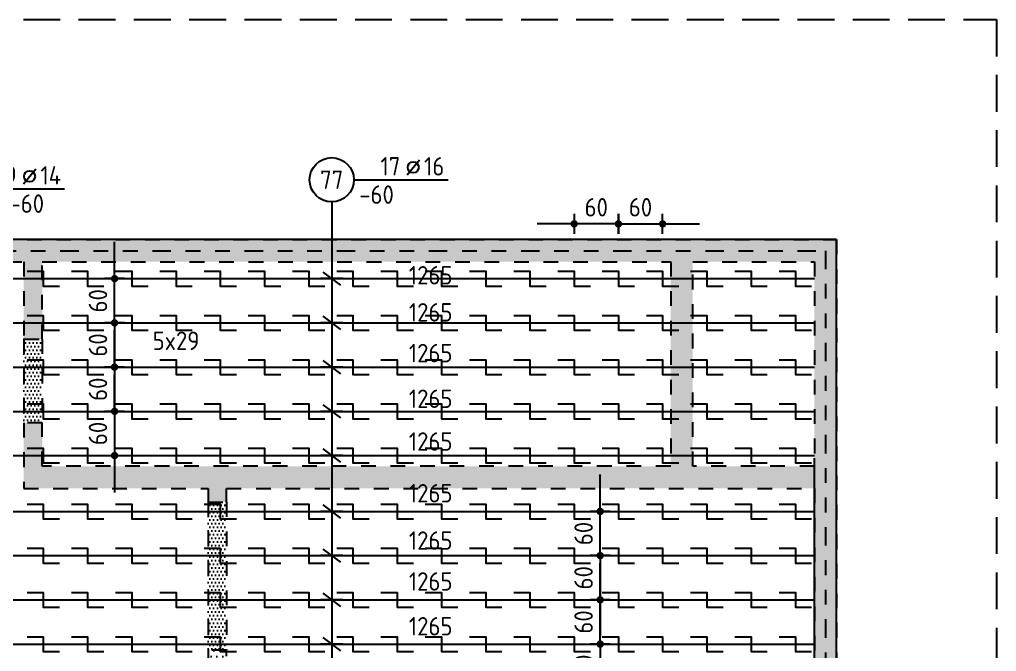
# Model space of a CAD drawing. Extents: x -45 to 98, y -32 to 51.
# Drawn here: x 57.83 to 64.46, y 5.93 to 10.21 of the extents above; entities that cross this region are included whole.
import ezdxf
from ezdxf.enums import TextEntityAlignment as Align

# ---------------------------------------------------------------- set-up
doc = ezdxf.new("R2010")
doc.units = 0
doc.header["$LTSCALE"] = 0.5
for name, pattern in [('AUSGEZOGEN', [1000.01, 1000, 0.01]), ('DIVIDE2', [0.625, 0.25, -0.125, 0, -0.125, 0, -0.125]), ('DOT', [0.175, 0.05, -0.125]), ('STRICHLINIE', [0.75, 0.5, -0.25])]:
    doc.linetypes.add(name, pattern=pattern)
for name, color, linetype in [('2.UG', 7, 'Continuous'), ('AFB', 7, 'Continuous'), ('BETON', 7, 'Continuous'), ('Brüstung 2.UG', 7, 'Continuous'), ('DETAIL', 7, 'Continuous'), ('MASSE', 7, 'Continuous'), ('RND', 7, 'Continuous'), ('SCHRAFF', 7, 'Continuous')]:
    doc.layers.add(name, color=color, linetype=linetype)
doc.layers.add('NOPLOT', color=7, linetype='Continuous', plot=False)
doc.styles.add('txt', font='isocp.shx')
doc.dimstyles.new('DOT_I', dxfattribs={"dimscale": 0.5, "dimtxt": 0.25, "dimasz": 0.25, "dimexe": 0.1, "dimexo": 0.3, "dimgap": 0.1, "dimtad": 1, "dimdec": 3, "dimzin": 3, "dimtxsty": 'txt', "dimblk": 'DOT', "dimblk1": 'DOT', "dimblk2": 'DOT', "dimsah": 1, "dimcen": 0.1, "dimse1": 1, "dimse2": 1, "dimazin": 0, "dimtfac": 1, "dimtdec": 4, "dimtix": 1, "dimtmove": 2, "dimatfit": 3, "dimfxl": 0, "dimtvp": 1, "dimtolj": 1, "dimtzin": 0, "dimarcsym": 0})
pattern_1 = [(0, (42.543227, -10.614945), (0.01984375, 0.0396875), [0, -0.0396875])]
pattern_2 = [(0, (4.462836, 238.246266), (0.0125, 0.025), [0, -0.025])]

# ---------------------------------------------------------------- blocks, each defined once
blk = doc.blocks.new('RND_LEI')
at = {"layer": 'RND', "color": 7, "linetype": 'Continuous'}
blk.add_line((1.022, 0.066), (1.19, 0.27), dxfattribs=at)
for centre, radius in [((0, 0), 0.3), ((1.106, 0.168), 0.075)]:
    blk.add_circle(centre, radius, dxfattribs=at)
at = {"layer": 'RND', "color": 7, "linetype": 'Continuous', "style": 'txt'}
blk.add_attdef('ANZ', text='', height=0.25, dxfattribs=at).set_placement((0.931, 0.057), align=Align.RIGHT)
for tag, p in [('DUM', (1.253, 0.057)), ('ABSTD', (1.674, 0.057)), ('POSTXT', (0.374, -0.327))]:
    blk.add_attdef(tag, p, '', height=0.25, dxfattribs=at)
blk.add_attdef('POSL', text='', height=0.25, dxfattribs=at).set_placement((0, 0), align=Align.MIDDLE)
blk = doc.blocks.new('lei_gre')
at = {"layer": 'RND', "color": 7, "linetype": 'Continuous'}
for p, q in [((0, 0.15), (0, -0.15)), ((-0.09, -0.12), (0.09, 0.12))]:
    blk.add_line(p, q, dxfattribs=at)
blk = doc.blocks.new('DOT')
at = {"layer": 'MASSE', "color": 7, "linetype": 'Continuous'}
for p, q in [((0, 0.54), (0, -0.54)), ((0, 0), (-1, 0))]:
    blk.add_line(p, q, dxfattribs=at)
at = {"layer": 'MASSE', "color": 7, "linetype": 'Continuous', "const_width": 0.2}
blk.add_lwpolyline([(-0.1, 0, 1), (0.1, 0, 1)], format="xyb", close=True, dxfattribs=at)
blk = doc.blocks.new('*D66')
at = {"layer": 'Defpoints', "color": 0, "linetype": 'AUSGEZOGEN', "transparency": 16777216}
for p in [(58.4783, 8.457), (58.4783, 8.457), (58.4783, 8.157)]:
    blk.add_point(p, dxfattribs=at)
at = {"layer": 'MASSE', "color": 0, "linetype": 'AUSGEZOGEN', "lineweight": -2, "transparency": 16777216}
for p, q in [((58.4783, 8.582), (58.4783, 8.707)), ((58.4783, 8.157), (58.4783, 8.457)), ((58.4783, 8.032), (58.4783, 7.907))]:
    blk.add_line(p, q, dxfattribs=at)
at = {"layer": 'MASSE', "color": 0, "linetype": 'AUSGEZOGEN', "lineweight": -2, "transparency": 16777216, "xscale": 0.125, "yscale": 0.125, "zscale": 0.125}
for p, rotation in [((58.4783, 8.457), 270), ((58.4783, 8.157), 90)]:
    blk.add_blockref('DOT', p, dxfattribs=dict(at, rotation=rotation))
at = {"layer": 'MASSE', "color": 0, "linetype": 'AUSGEZOGEN', "transparency": 16777216, "insert": (58.3658, 8.307), "char_height": 0.125, "attachment_point": 5, "rotation": 90, "style": 'txt'}
blk.add_mtext('\\A1;60', dxfattribs=at)
blk = doc.blocks.new('*D67')
at = {"layer": 'Defpoints', "color": 0, "linetype": 'AUSGEZOGEN', "transparency": 16777216}
for p in [(58.4783, 8.157), (58.4783, 7.857), (58.4783, 7.857)]:
    blk.add_point(p, dxfattribs=at)
at = {"layer": 'MASSE', "color": 0, "linetype": 'AUSGEZOGEN', "lineweight": -2, "transparency": 16777216}
for p, q in [((58.4783, 8.282), (58.4783, 8.407)), ((58.4783, 8.157), (58.4783, 7.857)), ((58.4783, 7.732), (58.4783, 7.607))]:
    blk.add_line(p, q, dxfattribs=at)
at = {"layer": 'MASSE', "color": 0, "linetype": 'AUSGEZOGEN', "lineweight": -2, "transparency": 16777216, "xscale": 0.125, "yscale": 0.125, "zscale": 0.125}
for p, rotation in [((58.4783, 8.157), 270), ((58.4783, 7.857), 90)]:
    blk.add_blockref('DOT', p, dxfattribs=dict(at, rotation=rotation))
at = {"layer": 'MASSE', "color": 0, "linetype": 'AUSGEZOGEN', "transparency": 16777216, "insert": (58.3658, 8.007), "char_height": 0.125, "attachment_point": 5, "rotation": 90, "style": 'txt'}
blk.add_mtext('\\A1;60', dxfattribs=at)
blk = doc.blocks.new('*D68')
at = {"layer": 'Defpoints', "color": 0, "linetype": 'AUSGEZOGEN', "transparency": 16777216}
for p in [(58.4783, 7.857), (58.4783, 7.557), (58.4783, 7.557)]:
    blk.add_point(p, dxfattribs=at)
at = {"layer": 'MASSE', "color": 0, "linetype": 'AUSGEZOGEN', "lineweight": -2, "transparency": 16777216}
for p, q in [((58.4783, 7.982), (58.4783, 8.107)), ((58.4783, 7.857), (58.4783, 7.557)), ((58.4783, 7.432), (58.4783, 7.307))]:
    blk.add_line(p, q, dxfattribs=at)
at = {"layer": 'MASSE', "color": 0, "linetype": 'AUSGEZOGEN', "lineweight": -2, "transparency": 16777216, "xscale": 0.125, "yscale": 0.125, "zscale": 0.125}
for p, rotation in [((58.4783, 7.857), 270), ((58.4783, 7.557), 90)]:
    blk.add_blockref('DOT', p, dxfattribs=dict(at, rotation=rotation))
at = {"layer": 'MASSE', "color": 0, "linetype": 'AUSGEZOGEN', "transparency": 16777216, "insert": (58.3658, 7.707), "char_height": 0.125, "attachment_point": 5, "rotation": 90, "style": 'txt'}
blk.add_mtext('\\A1;60', dxfattribs=at)
blk = doc.blocks.new('*D69')
at = {"layer": 'Defpoints', "color": 0, "linetype": 'AUSGEZOGEN', "transparency": 16777216}
for p in [(58.4783, 7.557), (58.4783, 7.257), (58.4783, 7.257)]:
    blk.add_point(p, dxfattribs=at)
at = {"layer": 'MASSE', "color": 0, "linetype": 'AUSGEZOGEN', "lineweight": -2, "transparency": 16777216}
for p, q in [((58.4783, 7.682), (58.4783, 7.807)), ((58.4783, 7.557), (58.4783, 7.257)), ((58.4783, 7.132), (58.4783, 7.007))]:
    blk.add_line(p, q, dxfattribs=at)
at = {"layer": 'MASSE', "color": 0, "linetype": 'AUSGEZOGEN', "lineweight": -2, "transparency": 16777216, "xscale": 0.125, "yscale": 0.125, "zscale": 0.125}
for p, rotation in [((58.4783, 7.557), 270), ((58.4783, 7.257), 90)]:
    blk.add_blockref('DOT', p, dxfattribs=dict(at, rotation=rotation))
at = {"layer": 'MASSE', "color": 0, "linetype": 'AUSGEZOGEN', "transparency": 16777216, "insert": (58.3658, 7.407), "char_height": 0.125, "attachment_point": 5, "rotation": 90, "style": 'txt'}
blk.add_mtext('\\A1;60', dxfattribs=at)
blk = doc.blocks.new('*D70')
at = {"layer": 'Defpoints', "color": 0, "linetype": 'AUSGEZOGEN', "transparency": 16777216}
for p in [(61.7717, 6.8783), (61.7717, 6.8783), (61.7717, 6.5783)]:
    blk.add_point(p, dxfattribs=at)
at = {"layer": 'MASSE', "color": 0, "linetype": 'AUSGEZOGEN', "lineweight": -2, "transparency": 16777216}
for p, q in [((61.7717, 7.0033), (61.7717, 7.1283)), ((61.7717, 6.5783), (61.7717, 6.8783)), ((61.7717, 6.4533), (61.7717, 6.3283))]:
    blk.add_line(p, q, dxfattribs=at)
at = {"layer": 'MASSE', "color": 0, "linetype": 'AUSGEZOGEN', "lineweight": -2, "transparency": 16777216, "xscale": 0.125, "yscale": 0.125, "zscale": 0.125}
for p, rotation in [((61.7717, 6.8783), 270), ((61.7717, 6.5783), 90)]:
    blk.add_blockref('DOT', p, dxfattribs=dict(at, rotation=rotation))
at = {"layer": 'MASSE', "color": 0, "linetype": 'AUSGEZOGEN', "transparency": 16777216, "insert": (61.6592, 6.7283), "char_height": 0.125, "attachment_point": 5, "rotation": 90, "style": 'txt'}
blk.add_mtext('\\A1;60', dxfattribs=at)
blk = doc.blocks.new('*D71')
at = {"layer": 'Defpoints', "color": 0, "linetype": 'AUSGEZOGEN', "transparency": 16777216}
for p in [(61.7717, 6.5783), (61.7717, 6.2783), (61.7717, 6.2783)]:
    blk.add_point(p, dxfattribs=at)
at = {"layer": 'MASSE', "color": 0, "linetype": 'AUSGEZOGEN', "lineweight": -2, "transparency": 16777216}
for p, q in [((61.7717, 6.7033), (61.7717, 6.8283)), ((61.7717, 6.5783), (61.7717, 6.2783)), ((61.7717, 6.1533), (61.7717, 6.0283))]:
    blk.add_line(p, q, dxfattribs=at)
at = {"layer": 'MASSE', "color": 0, "linetype": 'AUSGEZOGEN', "lineweight": -2, "transparency": 16777216, "xscale": 0.125, "yscale": 0.125, "zscale": 0.125}
for p, rotation in [((61.7717, 6.5783), 270), ((61.7717, 6.2783), 90)]:
    blk.add_blockref('DOT', p, dxfattribs=dict(at, rotation=rotation))
at = {"layer": 'MASSE', "color": 0, "linetype": 'AUSGEZOGEN', "transparency": 16777216, "insert": (61.6592, 6.4283), "char_height": 0.125, "attachment_point": 5, "rotation": 90, "style": 'txt'}
blk.add_mtext('\\A1;60', dxfattribs=at)
blk = doc.blocks.new('*D72')
at = {"layer": 'Defpoints', "color": 0, "linetype": 'AUSGEZOGEN', "transparency": 16777216}
for p in [(61.7717, 6.2783), (61.7717, 6.2783), (61.7717, 5.9783)]:
    blk.add_point(p, dxfattribs=at)
at = {"layer": 'MASSE', "color": 0, "linetype": 'AUSGEZOGEN', "lineweight": -2, "transparency": 16777216}
for p, q in [((61.7717, 6.4033), (61.7717, 6.5283)), ((61.7717, 5.9783), (61.7717, 6.2783)), ((61.7717, 5.8533), (61.7717, 5.7283))]:
    blk.add_line(p, q, dxfattribs=at)
at = {"layer": 'MASSE', "color": 0, "linetype": 'AUSGEZOGEN', "lineweight": -2, "transparency": 16777216, "xscale": 0.125, "yscale": 0.125, "zscale": 0.125}
for p, rotation in [((61.7717, 6.2783), 270), ((61.7717, 5.9783), 90)]:
    blk.add_blockref('DOT', p, dxfattribs=dict(at, rotation=rotation))
at = {"layer": 'MASSE', "color": 0, "linetype": 'AUSGEZOGEN', "transparency": 16777216, "insert": (61.6592, 6.1283), "char_height": 0.125, "attachment_point": 5, "rotation": 90, "style": 'txt'}
blk.add_mtext('\\A1;60', dxfattribs=at)
blk = doc.blocks.new('*D73')
at = {"layer": 'Defpoints', "color": 0, "linetype": 'AUSGEZOGEN', "transparency": 16777216}
for p in [(61.7717, 5.9783), (61.7717, 5.6783), (61.7717, 5.6783)]:
    blk.add_point(p, dxfattribs=at)
at = {"layer": 'MASSE', "color": 0, "linetype": 'AUSGEZOGEN', "lineweight": -2, "transparency": 16777216}
for p, q in [((61.7717, 6.1033), (61.7717, 6.2283)), ((61.7717, 5.9783), (61.7717, 5.6783)), ((61.7717, 5.5533), (61.7717, 5.4283))]:
    blk.add_line(p, q, dxfattribs=at)
at = {"layer": 'MASSE', "color": 0, "linetype": 'AUSGEZOGEN', "lineweight": -2, "transparency": 16777216, "xscale": 0.125, "yscale": 0.125, "zscale": 0.125}
for p, rotation in [((61.7717, 5.9783), 270), ((61.7717, 5.6783), 90)]:
    blk.add_blockref('DOT', p, dxfattribs=dict(at, rotation=rotation))
at = {"layer": 'MASSE', "color": 0, "linetype": 'AUSGEZOGEN', "transparency": 16777216, "insert": (61.6592, 5.8283), "char_height": 0.125, "attachment_point": 5, "rotation": 90, "style": 'txt'}
blk.add_mtext('\\A1;60', dxfattribs=at)
blk = doc.blocks.new('*D96')
at = {"layer": 'Defpoints', "color": 0, "linetype": 'AUSGEZOGEN', "transparency": 16777216}
for p in [(61.5952, 8.8286), (61.5952, 8.8286), (61.8952, 8.8286)]:
    blk.add_point(p, dxfattribs=at)
at = {"layer": 'MASSE', "color": 0, "linetype": 'AUSGEZOGEN', "lineweight": -2, "transparency": 16777216}
for p, q in [((61.4702, 8.8286), (61.3452, 8.8286)), ((61.8952, 8.8286), (61.5952, 8.8286)), ((62.0202, 8.8286), (62.1452, 8.8286))]:
    blk.add_line(p, q, dxfattribs=at)
at = {"layer": 'MASSE', "color": 0, "linetype": 'AUSGEZOGEN', "lineweight": -2, "transparency": 16777216, "xscale": 0.125, "yscale": 0.125, "zscale": 0.125}
blk.add_blockref('DOT', (61.5952, 8.8286), dxfattribs=at)
at = {"layer": 'MASSE', "color": 0, "linetype": 'AUSGEZOGEN', "lineweight": -2, "transparency": 16777216, "xscale": 0.125, "yscale": 0.125, "zscale": 0.125, "rotation": 180}
blk.add_blockref('DOT', (61.8952, 8.8286), dxfattribs=at)
at = {"layer": 'MASSE', "color": 0, "linetype": 'AUSGEZOGEN', "transparency": 16777216, "insert": (61.7452, 8.9411), "char_height": 0.125, "attachment_point": 5, "style": 'txt'}
blk.add_mtext('\\A1;60', dxfattribs=at)
blk = doc.blocks.new('*D97')
at = {"layer": 'Defpoints', "color": 0, "linetype": 'AUSGEZOGEN', "transparency": 16777216}
for p in [(61.8952, 8.8286), (62.1952, 8.8286), (62.1952, 8.8286)]:
    blk.add_point(p, dxfattribs=at)
at = {"layer": 'MASSE', "color": 0, "linetype": 'AUSGEZOGEN', "lineweight": -2, "transparency": 16777216}
for p, q in [((61.7702, 8.8286), (61.6452, 8.8286)), ((61.8952, 8.8286), (62.1952, 8.8286)), ((62.3202, 8.8286), (62.4452, 8.8286))]:
    blk.add_line(p, q, dxfattribs=at)
at = {"layer": 'MASSE', "color": 0, "linetype": 'AUSGEZOGEN', "lineweight": -2, "transparency": 16777216, "xscale": 0.125, "yscale": 0.125, "zscale": 0.125}
blk.add_blockref('DOT', (61.8952, 8.8286), dxfattribs=at)
at = {"layer": 'MASSE', "color": 0, "linetype": 'AUSGEZOGEN', "lineweight": -2, "transparency": 16777216, "xscale": 0.125, "yscale": 0.125, "zscale": 0.125, "rotation": 180}
blk.add_blockref('DOT', (62.1952, 8.8286), dxfattribs=at)
at = {"layer": 'MASSE', "color": 0, "linetype": 'AUSGEZOGEN', "transparency": 16777216, "insert": (62.0452, 8.9411), "char_height": 0.125, "attachment_point": 5, "style": 'txt'}
blk.add_mtext('\\A1;60', dxfattribs=at)

msp = doc.modelspace()

# ---------------------------------------------------------------- hatches: boundary and pattern name
at = {"layer": 'Brüstung 2.UG', "linetype": 'DOT'}
h = msp.add_hatch(dxfattribs=at)
h.set_pattern_fill('DOTS', color=102, scale=0.4, double=1)
h.set_pattern_definition(pattern_2)
h.paths.add_polyline_path([(57.8625, 7.4793), (57.9875, 7.4793), (57.9875, 8.0468), (57.8625, 8.0468)])
h = msp.add_hatch(dxfattribs=at)
h.set_pattern_fill('DOTS', color=102, scale=0.4, double=1)
h.set_pattern_definition(pattern_2)
h.paths.add_polyline_path([(59.2375, 6.9418), (59.1125, 6.9418), (59.1125, 5.9368), (59.2375, 5.9368)])
at = {"layer": 'SCHRAFF', "linetype": 'AUSGEZOGEN'}
h = msp.add_hatch(dxfattribs=at)
h.set_pattern_fill('DOTS', scale=0.025, double=1)
h.set_pattern_definition(pattern_1)
h.paths.add_polyline_path([(62.4, 7.1843), (62.4, 8.5718), (63.225, 8.5718), (63.225, 7.1843)], flags=16)
h.paths.add_polyline_path([(45.375, 1.8745), (45.525, 1.8745), (45.525, 2.6718), (47.2375, 2.6718), (47.2375, 1.8745), (47.3625, 1.8745), (47.3625, 3.1593), (47.2375, 3.1593), (47.2375, 2.8218), (45.525, 2.8218), (45.525, 6.5643), (47.2375, 6.5643), (47.2375, 6.0268), (47.3625, 6.0268), (47.3625, 7.0343), (47.695, 7.0343), (47.695, 7.1843), (47.13, 7.1843), (47.13, 7.8643), (50.865, 7.8643), (50.865, 7.1843), (50.765, 7.1843), (50.765, 7.0343), (52.075, 7.0343), (52.075, 5.5343), (52.2, 5.5343), (52.2, 7.0343), (55.35, 7.0343), (55.35, 5.5393), (55.475, 5.5393), (55.475, 7.0343), (56.75, 7.0343), (56.75, 7.8943), (56.625, 7.8943), (56.625, 7.1843), (54.435, 7.1843), (54.435, 8.5718), (56.625, 8.5718), (56.625, 8.4618), (56.75, 8.4618), (56.75, 8.5718), (57.8625, 8.5718), (57.8625, 8.0468), (57.9875, 8.0468), (57.9875, 8.5718), (62.25, 8.5718), (62.25, 7.1843), (57.9875, 7.1843), (57.9875, 7.4793), (57.8625, 7.4793), (57.8625, 7.0343), (59.1125, 7.0343), (59.1125, 6.9418), (59.2375, 6.9418), (59.2375, 7.0343), (63.225, 7.0343), (63.225, 2.8218), (59.2375, 2.8218), (59.2375, 5.3968), (59.1125, 5.3968), (59.1125, 2.8218), (57.9875, 2.8218), (57.9875, 3.0468), (57.8625, 3.0468), (57.8625, 1.8745), (57.9875, 1.8745), (57.9875, 2.6718), (61.6125, 2.6718), (61.6125, 1.8745), (61.7375, 1.8745), (61.7375, 2.6718), (62.8625, 2.6718), (62.8625, 1.8745), (62.9875, 1.8745), (62.9875, 2.6718), (63.9699, 2.6718), (63.9699, 2.8218), (63.375, 2.8218), (63.375, 8.7218), (54.285, 8.7218), (54.285, 7.1843), (51.015, 7.1843), (51.015, 8.0143), (46.98, 8.0143), (46.98, 6.7143), (45.375, 6.7143)])
h = msp.add_hatch(dxfattribs=at)
h.set_pattern_fill('DOTS', scale=0.025, double=1)
h.set_pattern_definition(pattern_1)
h.paths.add_polyline_path([(59.2375, 5.9368), (59.1125, 5.9368), (59.1125, 5.8468), (57.8625, 5.8468), (57.8625, 3.6143), (57.9875, 3.6143), (57.9875, 5.7218), (59.1125, 5.7218), (59.1125, 5.4968), (59.2375, 5.4968)])

# ---------------------------------------------------------------- linework, layer by layer
at = {"layer": '2.UG', "color": 7, "linetype": 'DOT'}
for p, q in [((56.75, 8.5718), (57.8625, 8.5718)), ((57.8625, 8.5718), (57.8625, 8.0468)), ((57.9875, 8.5718), (62.25, 8.5718)), ((57.9875, 8.0468), (57.9875, 8.5718)), ((62.25, 8.5718), (62.25, 7.1843)), ((57.8625, 8.0468), (57.9875, 8.0468)), ((57.8625, 7.4793), (57.8625, 7.0343)), ((57.9875, 7.4793), (57.8625, 7.4793)), ((57.9875, 7.1843), (57.9875, 7.4793)), ((62.25, 7.1843), (57.9875, 7.1843)), ((57.8625, 7.0343), (59.1125, 7.0343)), ((59.1125, 7.0343), (59.1125, 6.9418)), ((59.2375, 7.0343), (63.225, 7.0343)), ((59.2375, 6.9418), (59.2375, 7.0343)), ((63.225, 7.0343), (63.225, 2.8218)), ((59.1125, 6.9418), (59.2375, 6.9418)), ((59.1125, 5.9368), (59.1125, 5.8468)), ((59.2375, 5.9368), (59.1125, 5.9368)), ((59.2375, 5.4968), (59.2375, 5.9368))]:
    msp.add_line(p, q, dxfattribs=at)
msp.add_lwpolyline([(46.98, 6.7143), (46.98, 6.7143), (46.98, 8.0143), (51.015, 8.0143), (51.015, 7.1843), (54.285, 7.1843), (54.285, 8.7218), (63.375, 8.7218), (63.375, 2.8218), (63.9699, 2.8218)], dxfattribs=at)
msp.add_lwpolyline([(62.4, 8.5718), (63.225, 8.5718), (63.225, 7.1843), (62.4, 7.1843)], close=True, dxfattribs=at)
at = {"layer": 'AFB', "color": 1, "linetype": 'DIVIDE2'}
for p, q in [((54.36, 8.6468), (63.3, 8.6468)), ((63.3, 8.6468), (63.3, 2.8968))]:
    msp.add_line(p, q, dxfattribs=at)
at = {"layer": 'BETON', "color": 6, "linetype": 'AUSGEZOGEN'}
for p, q in [((63.375, 8.7218), (54.285, 8.7218)), ((63.375, 2.8218), (63.375, 8.7218))]:
    msp.add_line(p, q, dxfattribs=at)
at = {"layer": 'Brüstung 2.UG', "color": 102, "linetype": 'DOT'}
for p, q in [((57.8625, 8.0468), (57.8625, 7.4793)), ((57.9875, 8.0468), (57.9875, 7.4793)), ((59.1125, 6.9418), (59.1125, 5.9368)), ((59.2375, 6.9418), (59.2375, 5.9368))]:
    msp.add_line(p, q, dxfattribs=at)
at = {"layer": 'DETAIL', "color": 102, "linetype": 'STRICHLINIE'}
msp.add_lwpolyline([(44.7348, 1.3845), (44.7348, 10.2147), (64.4592, 10.2147), (64.4592, 1.3845)], close=True, dxfattribs=at)
at = {"layer": 'NOPLOT', "color": 191, "linetype": 'AUSGEZOGEN'}
msp.add_line((63.225, 2.9783), (63.225, 7.2392), dxfattribs=at)
at = {"layer": 'RND', "color": 7, "linetype": 'AUSGEZOGEN'}
for p, q in [((60.1007, 9.1281), (60.7407, 9.1281)), ((57.4988, 9.0669), (58.1388, 9.0669))]:
    msp.add_line(p, q, dxfattribs=at)
at = {"layer": 'RND', "color": 102, "linetype": 'AUSGEZOGEN'}
msp.add_line((59.9507, 8.9781), (59.9507, 2.9127), dxfattribs=at)
at = {"layer": 'RND', "color": 1, "linetype": 'AUSGEZOGEN'}
for points in [[(57.8852, 8.507), (57.9952, 8.507), (57.9952, 8.407), (58.1052, 8.407)], [(58.1852, 8.507), (58.2952, 8.507), (58.2952, 8.407), (58.4052, 8.407)], [(58.4852, 8.507), (58.5952, 8.507), (58.5952, 8.407), (58.7052, 8.407)], [(58.7852, 8.507), (58.8952, 8.507), (58.8952, 8.407), (59.0052, 8.407)], [(59.0852, 8.507), (59.1952, 8.507), (59.1952, 8.407), (59.3052, 8.407)], [(59.3852, 8.507), (59.4952, 8.507), (59.4952, 8.407), (59.6052, 8.407)], [(59.6852, 8.507), (59.7952, 8.507), (59.7952, 8.407), (59.9052, 8.407)], [(59.9852, 8.507), (60.0952, 8.507), (60.0952, 8.407), (60.2052, 8.407)], [(60.2852, 8.507), (60.3952, 8.507), (60.3952, 8.407), (60.5052, 8.407)], [(60.5852, 8.507), (60.6952, 8.507), (60.6952, 8.407), (60.8052, 8.407)], [(60.8852, 8.507), (60.9952, 8.507), (60.9952, 8.407), (61.1052, 8.407)], [(61.1852, 8.507), (61.2952, 8.507), (61.2952, 8.407), (61.4052, 8.407)], [(61.4852, 8.507), (61.5952, 8.507), (61.5952, 8.407), (61.7052, 8.407)], [(61.7852, 8.507), (61.8952, 8.507), (61.8952, 8.407), (62.0052, 8.407)], [(62.0852, 8.507), (62.1952, 8.507), (62.1952, 8.407), (62.3052, 8.407)], [(62.3852, 8.507), (62.4952, 8.507), (62.4952, 8.407), (62.6052, 8.407)], [(62.6852, 8.507), (62.7952, 8.507), (62.7952, 8.407), (62.9052, 8.407)], [(62.9852, 8.507), (63.0952, 8.507), (63.0952, 8.407), (63.2052, 8.407)], [(56.9, 8.457), (63.225, 8.457)], [(56.9, 8.157), (63.225, 8.157)], [(57.8852, 8.207), (57.9952, 8.207), (57.9952, 8.107), (58.1052, 8.107)], [(58.1852, 8.207), (58.2952, 8.207), (58.2952, 8.107), (58.4052, 8.107)], [(58.4852, 8.207), (58.5952, 8.207), (58.5952, 8.107), (58.7052, 8.107)], [(58.7852, 8.207), (58.8952, 8.207), (58.8952, 8.107), (59.0052, 8.107)], [(59.0852, 8.207), (59.1952, 8.207), (59.1952, 8.107), (59.3052, 8.107)], [(59.3852, 8.207), (59.4952, 8.207), (59.4952, 8.107), (59.6052, 8.107)], [(59.6852, 8.207), (59.7952, 8.207), (59.7952, 8.107), (59.9052, 8.107)], [(59.9852, 8.207), (60.0952, 8.207), (60.0952, 8.107), (60.2052, 8.107)], [(60.2852, 8.207), (60.3952, 8.207), (60.3952, 8.107), (60.5052, 8.107)], [(60.5852, 8.207), (60.6952, 8.207), (60.6952, 8.107), (60.8052, 8.107)], [(60.8852, 8.207), (60.9952, 8.207), (60.9952, 8.107), (61.1052, 8.107)], [(61.1852, 8.207), (61.2952, 8.207), (61.2952, 8.107), (61.4052, 8.107)], [(61.4852, 8.207), (61.5952, 8.207), (61.5952, 8.107), (61.7052, 8.107)], [(61.7852, 8.207), (61.8952, 8.207), (61.8952, 8.107), (62.0052, 8.107)], [(62.0852, 8.207), (62.1952, 8.207), (62.1952, 8.107), (62.3052, 8.107)], [(62.3852, 8.207), (62.4952, 8.207), (62.4952, 8.107), (62.6052, 8.107)], [(62.6852, 8.207), (62.7952, 8.207), (62.7952, 8.107), (62.9052, 8.107)], [(62.9852, 8.207), (63.0952, 8.207), (63.0952, 8.107), (63.2052, 8.107)], [(57.8852, 7.907), (57.9952, 7.907), (57.9952, 7.807), (58.1052, 7.807)], [(58.1852, 7.907), (58.2952, 7.907), (58.2952, 7.807), (58.4052, 7.807)], [(58.4852, 7.907), (58.5952, 7.907), (58.5952, 7.807), (58.7052, 7.807)], [(58.7852, 7.907), (58.8952, 7.907), (58.8952, 7.807), (59.0052, 7.807)], [(59.0852, 7.907), (59.1952, 7.907), (59.1952, 7.807), (59.3052, 7.807)], [(59.3852, 7.907), (59.4952, 7.907), (59.4952, 7.807), (59.6052, 7.807)], [(59.6852, 7.907), (59.7952, 7.907), (59.7952, 7.807), (59.9052, 7.807)], [(59.9852, 7.907), (60.0952, 7.907), (60.0952, 7.807), (60.2052, 7.807)], [(60.2852, 7.907), (60.3952, 7.907), (60.3952, 7.807), (60.5052, 7.807)], [(60.5852, 7.907), (60.6952, 7.907), (60.6952, 7.807), (60.8052, 7.807)], [(60.8852, 7.907), (60.9952, 7.907), (60.9952, 7.807), (61.1052, 7.807)], [(61.1852, 7.907), (61.2952, 7.907), (61.2952, 7.807), (61.4052, 7.807)], [(61.4852, 7.907), (61.5952, 7.907), (61.5952, 7.807), (61.7052, 7.807)], [(61.7852, 7.907), (61.8952, 7.907), (61.8952, 7.807), (62.0052, 7.807)], [(62.0852, 7.907), (62.1952, 7.907), (62.1952, 7.807), (62.3052, 7.807)], [(62.3852, 7.907), (62.4952, 7.907), (62.4952, 7.807), (62.6052, 7.807)], [(62.6852, 7.907), (62.7952, 7.907), (62.7952, 7.807), (62.9052, 7.807)], [(62.9852, 7.907), (63.0952, 7.907), (63.0952, 7.807), (63.2052, 7.807)], [(56.9, 7.857), (63.225, 7.857)], [(56.9, 7.557), (63.225, 7.557)], [(57.8852, 7.607), (57.9952, 7.607), (57.9952, 7.507), (58.1052, 7.507)], [(58.1852, 7.607), (58.2952, 7.607), (58.2952, 7.507), (58.4052, 7.507)], [(58.4852, 7.607), (58.5952, 7.607), (58.5952, 7.507), (58.7052, 7.507)], [(58.7852, 7.607), (58.8952, 7.607), (58.8952, 7.507), (59.0052, 7.507)], [(59.0852, 7.607), (59.1952, 7.607), (59.1952, 7.507), (59.3052, 7.507)], [(59.3852, 7.607), (59.4952, 7.607), (59.4952, 7.507), (59.6052, 7.507)], [(59.6852, 7.607), (59.7952, 7.607), (59.7952, 7.507), (59.9052, 7.507)], [(59.9852, 7.607), (60.0952, 7.607), (60.0952, 7.507), (60.2052, 7.507)], [(60.2852, 7.607), (60.3952, 7.607), (60.3952, 7.507), (60.5052, 7.507)], [(60.5852, 7.607), (60.6952, 7.607), (60.6952, 7.507), (60.8052, 7.507)], [(60.8852, 7.607), (60.9952, 7.607), (60.9952, 7.507), (61.1052, 7.507)], [(61.1852, 7.607), (61.2952, 7.607), (61.2952, 7.507), (61.4052, 7.507)], [(61.4852, 7.607), (61.5952, 7.607), (61.5952, 7.507), (61.7052, 7.507)], [(61.7852, 7.607), (61.8952, 7.607), (61.8952, 7.507), (62.0052, 7.507)], [(62.0852, 7.607), (62.1952, 7.607), (62.1952, 7.507), (62.3052, 7.507)], [(62.3852, 7.607), (62.4952, 7.607), (62.4952, 7.507), (62.6052, 7.507)], [(62.6852, 7.607), (62.7952, 7.607), (62.7952, 7.507), (62.9052, 7.507)], [(62.9852, 7.607), (63.0952, 7.607), (63.0952, 7.507), (63.2052, 7.507)], [(57.8852, 7.307), (57.9952, 7.307), (57.9952, 7.207), (58.1052, 7.207)], [(58.1852, 7.307), (58.2952, 7.307), (58.2952, 7.207), (58.4052, 7.207)], [(58.4852, 7.307), (58.5952, 7.307), (58.5952, 7.207), (58.7052, 7.207)], [(58.7852, 7.307), (58.8952, 7.307), (58.8952, 7.207), (59.0052, 7.207)], [(59.0852, 7.307), (59.1952, 7.307), (59.1952, 7.207), (59.3052, 7.207)], [(59.3852, 7.307), (59.4952, 7.307), (59.4952, 7.207), (59.6052, 7.207)], [(59.6852, 7.307), (59.7952, 7.307), (59.7952, 7.207), (59.9052, 7.207)], [(59.9852, 7.307), (60.0952, 7.307), (60.0952, 7.207), (60.2052, 7.207)], [(60.2852, 7.307), (60.3952, 7.307), (60.3952, 7.207), (60.5052, 7.207)], [(60.5852, 7.307), (60.6952, 7.307), (60.6952, 7.207), (60.8052, 7.207)], [(60.8852, 7.307), (60.9952, 7.307), (60.9952, 7.207), (61.1052, 7.207)], [(61.1852, 7.307), (61.2952, 7.307), (61.2952, 7.207), (61.4052, 7.207)], [(61.4852, 7.307), (61.5952, 7.307), (61.5952, 7.207), (61.7052, 7.207)], [(61.7852, 7.307), (61.8952, 7.307), (61.8952, 7.207), (62.0052, 7.207)], [(62.0852, 7.307), (62.1952, 7.307), (62.1952, 7.207), (62.3052, 7.207)], [(62.3852, 7.307), (62.4952, 7.307), (62.4952, 7.207), (62.6052, 7.207)], [(62.6852, 7.307), (62.7952, 7.307), (62.7952, 7.207), (62.9052, 7.207)], [(62.9852, 7.307), (63.0952, 7.307), (63.0952, 7.207), (63.2052, 7.207)], [(56.9, 7.257), (63.225, 7.257)], [(57.8852, 6.9283), (57.9952, 6.9283), (57.9952, 6.8283), (58.1052, 6.8283)], [(58.1852, 6.9283), (58.2952, 6.9283), (58.2952, 6.8283), (58.4052, 6.8283)], [(58.4852, 6.9283), (58.5952, 6.9283), (58.5952, 6.8283), (58.7052, 6.8283)], [(58.7852, 6.9283), (58.8952, 6.9283), (58.8952, 6.8283), (59.0052, 6.8283)], [(59.0852, 6.9283), (59.1952, 6.9283), (59.1952, 6.8283), (59.3052, 6.8283)], [(59.3852, 6.9283), (59.4952, 6.9283), (59.4952, 6.8283), (59.6052, 6.8283)], [(59.6852, 6.9283), (59.7952, 6.9283), (59.7952, 6.8283), (59.9052, 6.8283)], [(59.9852, 6.9283), (60.0952, 6.9283), (60.0952, 6.8283), (60.2052, 6.8283)], [(60.2852, 6.9283), (60.3952, 6.9283), (60.3952, 6.8283), (60.5052, 6.8283)], [(60.5852, 6.9283), (60.6952, 6.9283), (60.6952, 6.8283), (60.8052, 6.8283)], [(60.8852, 6.9283), (60.9952, 6.9283), (60.9952, 6.8283), (61.1052, 6.8283)], [(61.1852, 6.9283), (61.2952, 6.9283), (61.2952, 6.8283), (61.4052, 6.8283)], [(61.4852, 6.9283), (61.5952, 6.9283), (61.5952, 6.8283), (61.7052, 6.8283)], [(61.7852, 6.9283), (61.8952, 6.9283), (61.8952, 6.8283), (62.0052, 6.8283)], [(62.0852, 6.9283), (62.1952, 6.9283), (62.1952, 6.8283), (62.3052, 6.8283)], [(62.3852, 6.9283), (62.4952, 6.9283), (62.4952, 6.8283), (62.6052, 6.8283)], [(62.6852, 6.9283), (62.7952, 6.9283), (62.7952, 6.8283), (62.9052, 6.8283)], [(62.9852, 6.9283), (63.0952, 6.9283), (63.0952, 6.8283), (63.2052, 6.8283)], [(56.9, 6.8783), (63.225, 6.8783)], [(57.8852, 6.6283), (57.9952, 6.6283), (57.9952, 6.5283), (58.1052, 6.5283)], [(58.1852, 6.6283), (58.2952, 6.6283), (58.2952, 6.5283), (58.4052, 6.5283)], [(58.4852, 6.6283), (58.5952, 6.6283), (58.5952, 6.5283), (58.7052, 6.5283)], [(58.7852, 6.6283), (58.8952, 6.6283), (58.8952, 6.5283), (59.0052, 6.5283)], [(59.0852, 6.6283), (59.1952, 6.6283), (59.1952, 6.5283), (59.3052, 6.5283)], [(59.3852, 6.6283), (59.4952, 6.6283), (59.4952, 6.5283), (59.6052, 6.5283)], [(59.6852, 6.6283), (59.7952, 6.6283), (59.7952, 6.5283), (59.9052, 6.5283)], [(59.9852, 6.6283), (60.0952, 6.6283), (60.0952, 6.5283), (60.2052, 6.5283)], [(60.2852, 6.6283), (60.3952, 6.6283), (60.3952, 6.5283), (60.5052, 6.5283)], [(60.5852, 6.6283), (60.6952, 6.6283), (60.6952, 6.5283), (60.8052, 6.5283)], [(60.8852, 6.6283), (60.9952, 6.6283), (60.9952, 6.5283), (61.1052, 6.5283)], [(61.1852, 6.6283), (61.2952, 6.6283), (61.2952, 6.5283), (61.4052, 6.5283)], [(61.4852, 6.6283), (61.5952, 6.6283), (61.5952, 6.5283), (61.7052, 6.5283)], [(61.7852, 6.6283), (61.8952, 6.6283), (61.8952, 6.5283), (62.0052, 6.5283)], [(62.0852, 6.6283), (62.1952, 6.6283), (62.1952, 6.5283), (62.3052, 6.5283)], [(62.3852, 6.6283), (62.4952, 6.6283), (62.4952, 6.5283), (62.6052, 6.5283)], [(62.6852, 6.6283), (62.7952, 6.6283), (62.7952, 6.5283), (62.9052, 6.5283)], [(62.9852, 6.6283), (63.0952, 6.6283), (63.0952, 6.5283), (63.2052, 6.5283)], [(56.9, 6.5783), (63.225, 6.5783)], [(57.8852, 6.3283), (57.9952, 6.3283), (57.9952, 6.2283), (58.1052, 6.2283)], [(58.1852, 6.3283), (58.2952, 6.3283), (58.2952, 6.2283), (58.4052, 6.2283)], [(58.4852, 6.3283), (58.5952, 6.3283), (58.5952, 6.2283), (58.7052, 6.2283)], [(58.7852, 6.3283), (58.8952, 6.3283), (58.8952, 6.2283), (59.0052, 6.2283)], [(59.0852, 6.3283), (59.1952, 6.3283), (59.1952, 6.2283), (59.3052, 6.2283)], [(59.3852, 6.3283), (59.4952, 6.3283), (59.4952, 6.2283), (59.6052, 6.2283)], [(59.6852, 6.3283), (59.7952, 6.3283), (59.7952, 6.2283), (59.9052, 6.2283)], [(59.9852, 6.3283), (60.0952, 6.3283), (60.0952, 6.2283), (60.2052, 6.2283)], [(60.2852, 6.3283), (60.3952, 6.3283), (60.3952, 6.2283), (60.5052, 6.2283)], [(60.5852, 6.3283), (60.6952, 6.3283), (60.6952, 6.2283), (60.8052, 6.2283)], [(60.8852, 6.3283), (60.9952, 6.3283), (60.9952, 6.2283), (61.1052, 6.2283)], [(61.1852, 6.3283), (61.2952, 6.3283), (61.2952, 6.2283), (61.4052, 6.2283)], [(61.4852, 6.3283), (61.5952, 6.3283), (61.5952, 6.2283), (61.7052, 6.2283)], [(61.7852, 6.3283), (61.8952, 6.3283), (61.8952, 6.2283), (62.0052, 6.2283)], [(62.0852, 6.3283), (62.1952, 6.3283), (62.1952, 6.2283), (62.3052, 6.2283)], [(62.3852, 6.3283), (62.4952, 6.3283), (62.4952, 6.2283), (62.6052, 6.2283)], [(62.6852, 6.3283), (62.7952, 6.3283), (62.7952, 6.2283), (62.9052, 6.2283)], [(62.9852, 6.3283), (63.0952, 6.3283), (63.0952, 6.2283), (63.2052, 6.2283)], [(56.9, 6.2783), (63.225, 6.2783)], [(56.9, 5.9783), (63.225, 5.9783)], [(57.8852, 6.0283), (57.9952, 6.0283), (57.9952, 5.9283), (58.1052, 5.9283)], [(58.1852, 6.0283), (58.2952, 6.0283), (58.2952, 5.9283), (58.4052, 5.9283)], [(58.4852, 6.0283), (58.5952, 6.0283), (58.5952, 5.9283), (58.7052, 5.9283)], [(58.7852, 6.0283), (58.8952, 6.0283), (58.8952, 5.9283), (59.0052, 5.9283)], [(59.0852, 6.0283), (59.1952, 6.0283), (59.1952, 5.9283), (59.3052, 5.9283)], [(59.3852, 6.0283), (59.4952, 6.0283), (59.4952, 5.9283), (59.6052, 5.9283)], [(59.6852, 6.0283), (59.7952, 6.0283), (59.7952, 5.9283), (59.9052, 5.9283)], [(59.9852, 6.0283), (60.0952, 6.0283), (60.0952, 5.9283), (60.2052, 5.9283)], [(60.2852, 6.0283), (60.3952, 6.0283), (60.3952, 5.9283), (60.5052, 5.9283)], [(60.5852, 6.0283), (60.6952, 6.0283), (60.6952, 5.9283), (60.8052, 5.9283)], [(60.8852, 6.0283), (60.9952, 6.0283), (60.9952, 5.9283), (61.1052, 5.9283)], [(61.1852, 6.0283), (61.2952, 6.0283), (61.2952, 5.9283), (61.4052, 5.9283)], [(61.4852, 6.0283), (61.5952, 6.0283), (61.5952, 5.9283), (61.7052, 5.9283)], [(61.7852, 6.0283), (61.8952, 6.0283), (61.8952, 5.9283), (62.0052, 5.9283)], [(62.0852, 6.0283), (62.1952, 6.0283), (62.1952, 5.9283), (62.3052, 5.9283)], [(62.3852, 6.0283), (62.4952, 6.0283), (62.4952, 5.9283), (62.6052, 5.9283)], [(62.6852, 6.0283), (62.7952, 6.0283), (62.7952, 5.9283), (62.9052, 5.9283)], [(62.9852, 6.0283), (63.0952, 6.0283), (63.0952, 5.9283), (63.2052, 5.9283)]]:
    msp.add_lwpolyline(points, dxfattribs=at)

# ---------------------------------------------------------------- block references
at = {"layer": 'RND', "color": 7, "linetype": 'AUSGEZOGEN', "xscale": 0.5, "yscale": 0.5, "zscale": 0.5}
for p, values in [((59.9507, 9.1281), {'POSL': '77', 'DUM': '16', 'ANZ': '17', 'POSTXT': '-60'}), ((57.3488, 9.0669), {'POSL': '82', 'DUM': '14', 'ANZ': '29', 'POSTXT': '5x -60'})]:
    msp.add_blockref('RND_LEI', p, dxfattribs=at).add_auto_attribs(values)
at = {"layer": 'RND', "color": 102, "linetype": 'AUSGEZOGEN', "xscale": 0.5, "yscale": 0.5, "zscale": 0.5, "rotation": 270}
for p in [(59.9507, 8.457), (59.9507, 8.157), (59.9507, 7.857), (59.9507, 7.557), (59.9507, 7.257), (59.9507, 6.8783), (59.9507, 6.5783), (59.9507, 6.2783), (59.9507, 5.9783)]:
    msp.add_blockref('lei_gre', p, dxfattribs=at)

# ---------------------------------------------------------------- texts
at = {"layer": 'NOPLOT', "color": 191, "linetype": 'Continuous', "style": 'txt'}
for s, p in [('1265', (60.4742, 8.4176)), ('1265', (60.4742, 8.1661)), ('5x29', (58.7366, 7.9732)), ('1265', (60.4742, 7.8899)), ('1265', (60.4742, 7.5801)), ('1265', (60.4742, 7.2898)), ('1265', (60.4742, 6.9389)), ('1265', (60.4742, 6.6178)), ('1265', (60.4742, 6.3409)), ('1265', (60.4742, 6.0369))]:
    msp.add_text(s, height=0.125, dxfattribs=at).set_placement(p)

# ---------------------------------------------------------------- dimensions: what is measured, and where the dimension line sits
at = {"layer": 'MASSE', "color": 7, "linetype": 'AUSGEZOGEN'}
for base, p2, picture, middle in [((61.5952, 8.8286), (61.5952, 8.8286), '*D96', (61.7452, 8.9411)), ((62.1952, 8.8286), (62.1952, 8.8286), '*D97', (62.0452, 8.9411))]:
    dim = msp.add_linear_dim(base=base, p1=(61.8952, 8.8286), p2=p2, dimstyle='DOT_I', override={"dimdec": 0, "dimlfac": 200}, dxfattribs=at)
    dim.commit()
    dim.dimension.update_dxf_attribs({"geometry": picture, "text_midpoint": middle})
for base, p1, p2, picture, middle in [((58.4783, 8.457), (58.4783, 8.157), (58.4783, 8.457), '*D66', (58.3658, 8.307)), ((58.4783, 7.857), (58.4783, 8.157), (58.4783, 7.857), '*D67', (58.3658, 8.007)), ((58.4783, 7.557), (58.4783, 7.857), (58.4783, 7.557), '*D68', (58.3658, 7.707)), ((58.4783, 7.257), (58.4783, 7.557), (58.4783, 7.257), '*D69', (58.3658, 7.407)), ((61.7717, 6.8783), (61.7717, 6.5783), (61.7717, 6.8783), '*D70', (61.6592, 6.7283)), ((61.7717, 6.2783), (61.7717, 6.5783), (61.7717, 6.2783), '*D71', (61.6592, 6.4283)), ((61.7717, 6.2783), (61.7717, 5.9783), (61.7717, 6.2783), '*D72', (61.6592, 6.1283)), ((61.7717, 5.6783), (61.7717, 5.9783), (61.7717, 5.6783), '*D73', (61.6592, 5.8283))]:
    dim = msp.add_linear_dim(base=base, p1=p1, p2=p2, angle=90, dimstyle='DOT_I', override={"dimdec": 0, "dimlfac": 200}, dxfattribs=at)
    dim.commit()
    dim.dimension.update_dxf_attribs({"geometry": picture, "text_midpoint": middle})

doc.saveas('drawing.dxf')
